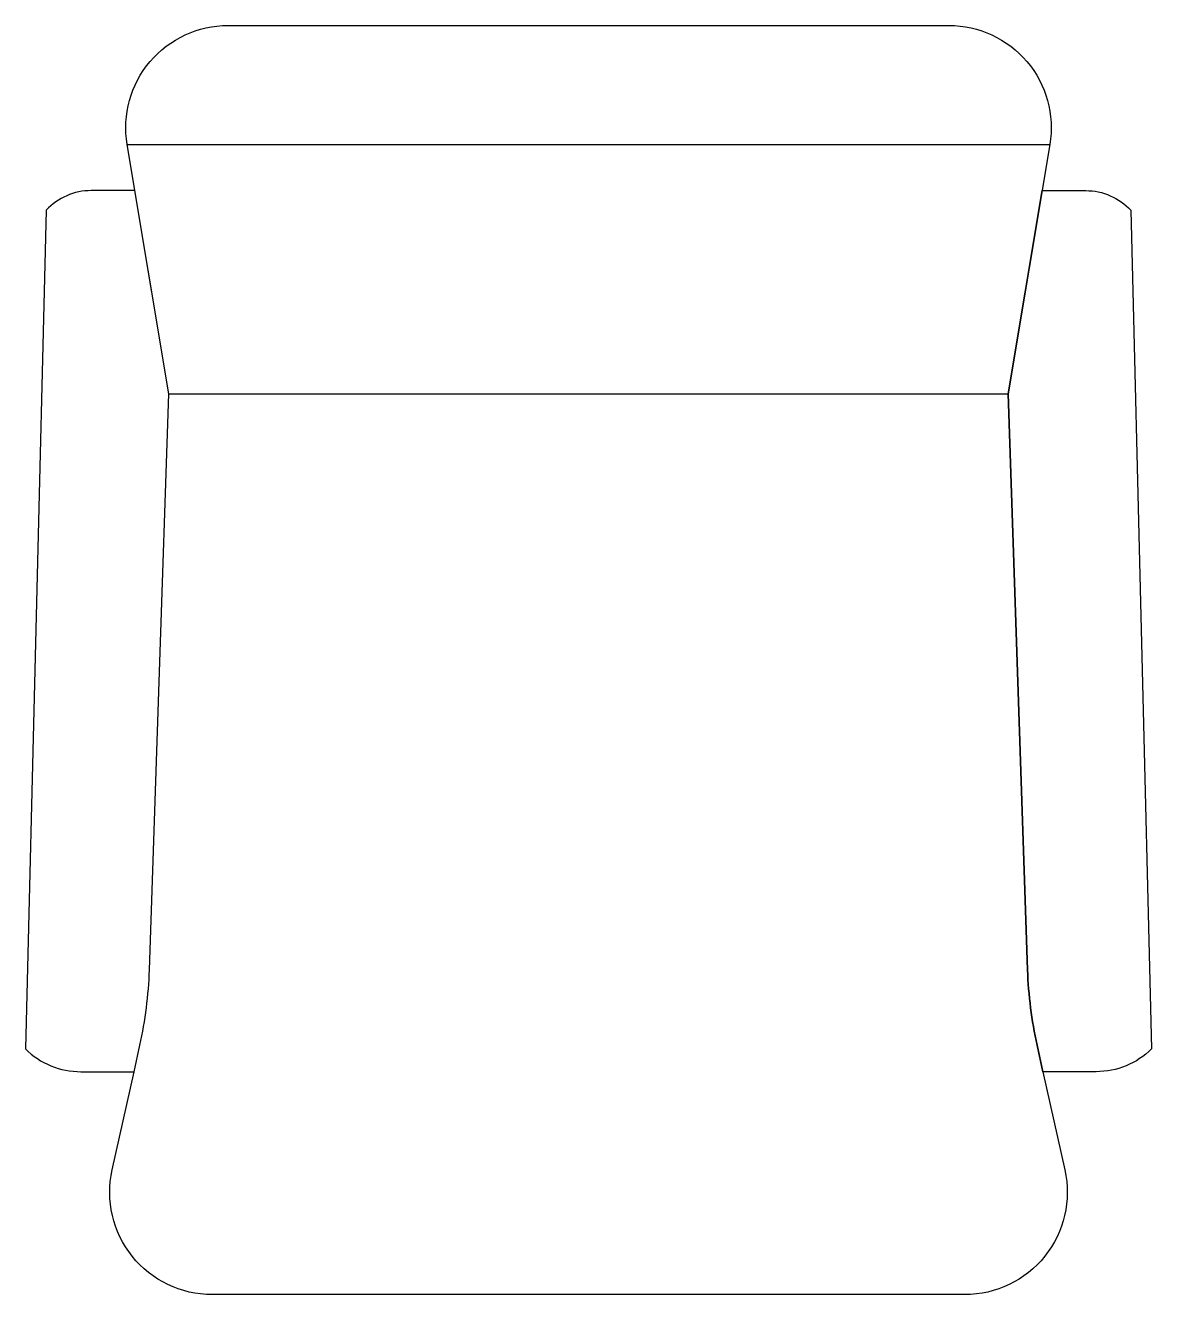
# Model space of a CAD drawing. Header units: millimetres. Extents: x -275 to 275, y -310 to 310.
import ezdxf

# ---------------------------------------------------------------- set-up
doc = ezdxf.new("R2010")
doc.units = ezdxf.units.MM
doc.header["$LTSCALE"] = 0.001

msp = doc.modelspace()

# ---------------------------------------------------------------- linework, layer by layer
for p, q in [((-225.3, 251.8), (225.3, 251.8)), ((-205, 130), (205, 130))]:
    msp.add_line(p, q)
for points in [[(-183.8, -310, -0.480164), (-232.6, -249.1), (-221.9, -201.1), (-219.1, -188.2, 0.046474), (-214.4, -151.4), (-205, 130), (-225.3, 251.8, -0.463192), (-176, 310), (176, 310, -0.463192), (225.3, 251.8), (205, 130), (214.4, -151.4, 0.046474), (219.1, -188.2), (221.9, -201.1), (232.6, -249.1, -0.480164), (183.8, -310), (-183.8, -310)], [(-221.9, -201.1), (-219.1, -188.2, 0.046474), (-214.4, -151.4), (-205, 130), (-221.6, 229.3), (-242.8, 229.3, 0.208744), (-264.8, 219.7), (-275, -190, 0.197034), (-247.9, -201.1), (-221.9, -201.1)], [(221.9, -201.1), (219.1, -188.2, -0.046474), (214.4, -151.4), (205, 130), (221.6, 229.3), (242.8, 229.3, -0.208744), (264.8, 219.7), (275, -190, -0.197034), (247.9, -201.1), (221.9, -201.1)]]:
    msp.add_lwpolyline(points, format="xyb")

doc.saveas('drawing.dxf')
